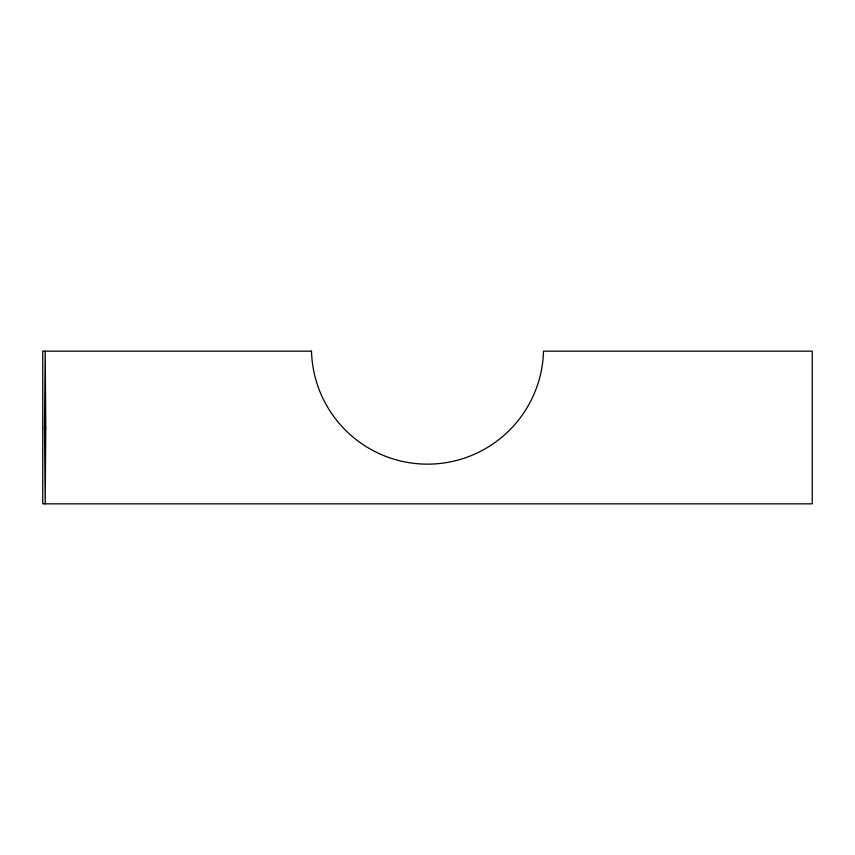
<?xml version="1.0" encoding="UTF-8"?>
<svg xmlns="http://www.w3.org/2000/svg" width="855" height="855" viewBox="0 0 855 855"><rect width="100%" height="100%" fill="white"/><g stroke="black" fill="none" stroke-linecap="round" stroke-linejoin="round"><path stroke-width="1.28" d="M45.775 427.5L45.219 503.841L44.492 427.5L45.219 351.159L45.775 427.5L44.492 427.5M311.509 351.159L42.75 351.159L42.75 503.841L812.25 503.841L812.25 351.159L543.491 351.159A116.034 116.034 0 0 1 427.5 464.147A116.034 116.034 0 0 1 311.509 351.159"/></g></svg>
